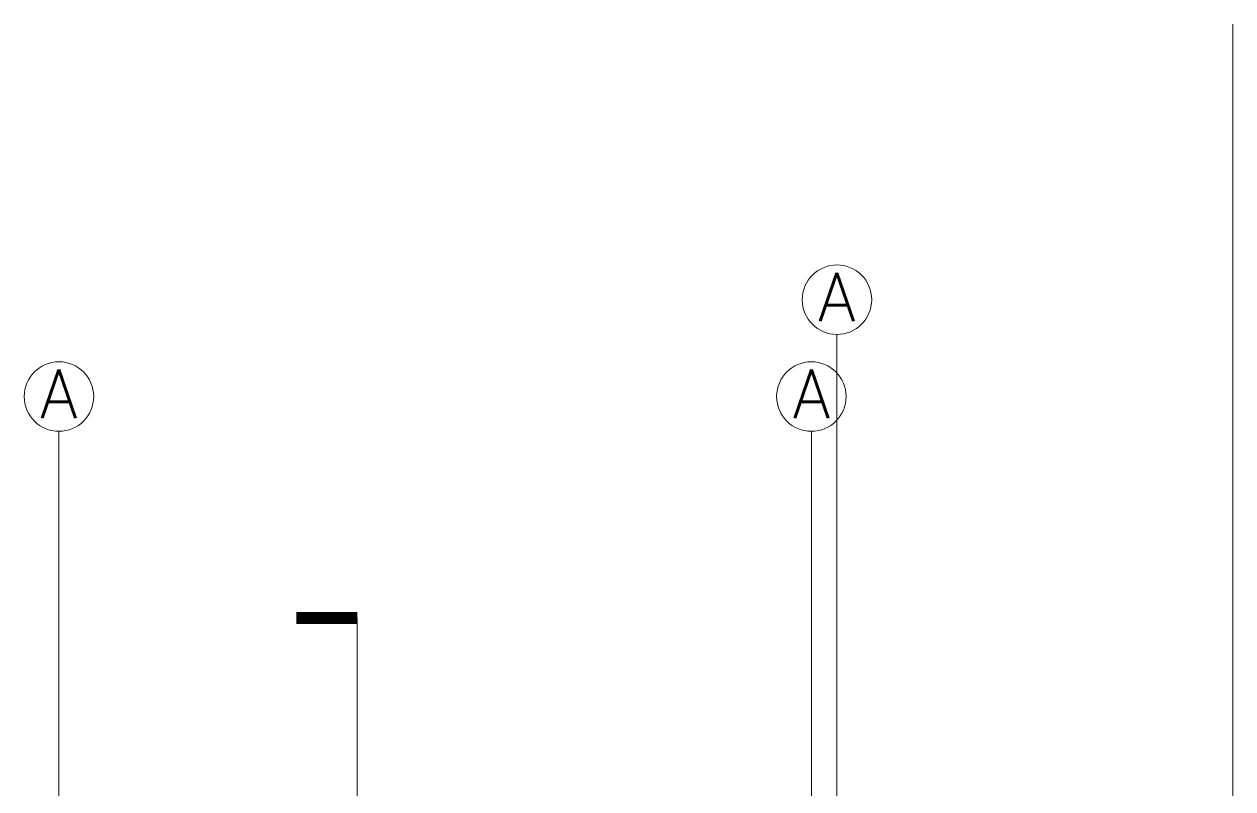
# Model space of a CAD drawing. Header units: metres. Extents: x -2 to 612, y -64 to 156.
# Drawn here: x 391.143 to 396.118, y 50.879 to 54.026 of the extents above; entities that cross this region are included whole.
import ezdxf
from ezdxf.enums import TextEntityAlignment as Align

# ---------------------------------------------------------------- set-up
doc = ezdxf.new("R2010")
doc.units = ezdxf.units.M
doc.header["$LTSCALE"] = 5
doc.header["$MEASUREMENT"] = 0
for name, color, linetype, lineweight in [('A-ANNO-SYMB', 3, 'Continuous', 18), ('A-ANNO-TEXT', 3, 'Continuous', 18), ('A-ELEV-IDEN', 3, 'Continuous', 18)]:
    doc.layers.add(name, color=color, linetype=linetype, lineweight=lineweight)
doc.styles.add('E-ROMANS', font='romans.shx', dxfattribs={"width": 0.8})

msp = doc.modelspace()

# ---------------------------------------------------------------- linework, layer by layer
at = {"layer": 'A-ANNO-SYMB'}
for p, q in [((394.4882, 52.74904), (394.4882, 41.59435)), ((391.28615, 52.35043), (391.28615, 41.94592)), ((394.38316, 41.94594), (394.38316, 52.35044)), ((392.51378, 49.89371), (392.51378, 51.58199))]:
    msp.add_line(p, q, dxfattribs=at)
at = {"layer": 'A-ANNO-SYMB', "const_width": 0.05}
msp.add_lwpolyline([(392.51378, 51.58199), (392.26378, 51.58199)], dxfattribs=at)
at = {"layer": 'A-ANNO-SYMB'}
for centre in [(394.4882, 52.89207), (391.28615, 52.49346), (394.38316, 52.49347)]:
    msp.add_circle(centre, 0.14303, dxfattribs=at)
at = {"layer": 'A-ELEV-IDEN'}
msp.add_lwpolyline([(396.11763, 54.02632), (396.11763, 39.95741)], dxfattribs=at)

# ---------------------------------------------------------------- texts
at = {"layer": 'A-ANNO-TEXT', "style": 'E-ROMANS'}
for p in [(394.4882, 52.9032), (391.28615, 52.5046), (394.38316, 52.5046)]:
    msp.add_attdef('A', text='0.00', height=0.2, dxfattribs=at).set_placement(p, align=Align.MIDDLE_CENTER)

doc.saveas('drawing.dxf')
